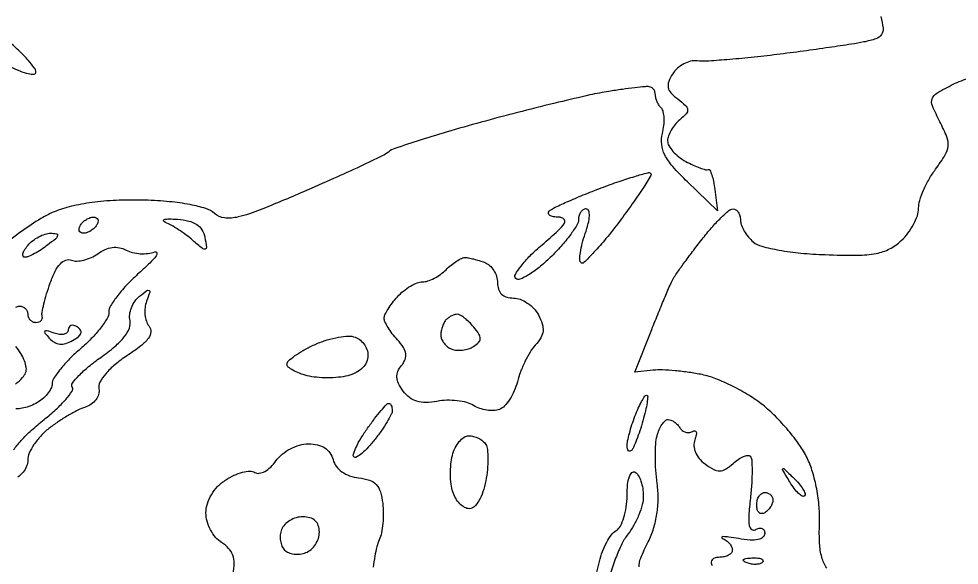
# Model space of a CAD drawing. Extents: x 0 to 102, y 0 to 135.
# Drawn here: x 14.63 to 24.45, y 107.87 to 113.57 of the extents above; entities that cross this region are included whole.
import ezdxf

# ---------------------------------------------------------------- set-up
doc = ezdxf.new("R2010")
doc.units = 0
doc.header["$MEASUREMENT"] = 0

msp = doc.modelspace()

# ---------------------------------------------------------------- linework, layer by layer
for points in [[(23.633163, 113.595333, -0.036711), (23.654218, 113.4745, -0.174563), (23.637367, 113.407538, -0.164875), (23.580958, 113.364492, -0.031915), (23.455279, 113.330897, -0.011211), (23.324341, 113.307749, -0.002302), (23.09221, 113.273154, -0.002422), (22.822068, 113.235498, -0.002275), (22.5459, 113.199644, -0.005134), (22.275219, 113.168573, -0.006287), (22.021647, 113.14532, -0.005311), (21.808399, 113.130742, -0.044133), (21.711608, 113.133703, 0.090495), (21.64422, 113.12954, 0.061129), (21.572089, 113.102033, 0.059277), (21.506366, 113.056602, 0.071562), (21.457808, 112.999495, 0.047001), (21.41605, 112.916851, 0.143732), (21.410561, 112.85493, 0.140418), (21.439414, 112.798979, 0.044078), (21.510488, 112.735683, -0.024865), (21.59115, 112.669218, -0.185763), (21.612975, 112.625666, -0.213326), (21.598443, 112.582275, -0.033656), (21.531638, 112.518779, 0.046748), (21.482724, 112.469791, 0.041061), (21.441352, 112.410489, 0.043233), (21.412957, 112.350274, 0.088792), (21.4038, 112.299118, 0.130328), (21.417272, 112.248312, 0.051361), (21.459715, 112.188988, 0.046287), (21.521324, 112.131058, 0.042708), (21.59415, 112.083681, 0.014999), (21.670141, 112.045898, 0.020333), (21.74101, 112.016706, 0.017747), (21.800365, 111.997391, 0.166445), (21.8268, 111.998734, -0.387263), (21.844884, 111.991962, -0.037043), (21.864836, 111.944699, -0.03223), (21.883195, 111.875954, -0.018371), (21.896884, 111.791015), (21.924668, 111.566369), (21.612017, 111.870012, -0.018654), (21.457569, 112.031632, -0.061907), (21.374484, 112.152623, -0.093328), (21.341988, 112.260737, -0.088169), (21.350042, 112.375568, 0.033309), (21.364876, 112.457405, 0.038837), (21.367647, 112.536355, 0.042547), (21.359237, 112.601912, 0.144177), (21.33881, 112.63939, -0.053456), (21.315109, 112.668784, -0.038516), (21.295086, 112.705894, -0.039113), (21.281397, 112.744641, -0.065448), (21.2769, 112.77885, 0.080306), (21.272023, 112.80902, 0.082969), (21.257903, 112.835743, 0.089064), (21.236915, 112.854965, 0.113609), (21.212229, 112.86363, 0.052314), (21.170349, 112.863915, 0.004276), (21.061295, 112.85228, 0.005703), (20.931185, 112.835767, 0.004358), (20.789229, 112.81484, 0.016428), (20.593202, 112.77756, 0.003723), (20.263294, 112.700929, 0.003851), (19.883908, 112.606727, 0.003732), (19.501998, 112.505725, 0.004409), (19.139843, 112.403611, 0.006306), (18.820611, 112.306169, 0.003638), (18.553908, 112.218926, 0.091224), (18.486798, 112.181795, -0.059542), (18.422513, 112.140738, -0.00283), (18.190992, 112.030677, -0.004611), (17.913547, 111.90381, -0.003299), (17.600985, 111.766821, -0.005347), (17.148046, 111.577576, -0.036769), (16.918496, 111.503646, -0.085858), (16.77559, 111.49409, -0.158737), (16.670385, 111.540993, 0.110085), (16.580721, 111.591729, 0.026951), (16.415018, 111.632588, 0.024032), (16.20091, 111.662719, 0.014841), (15.9471, 111.678496, 0.017004), (15.673975, 111.678058, 0.021219), (15.421113, 111.658284, 0.023438), (15.198202, 111.620631, 0.039352), (15.0165, 111.565841, 0.044497), (14.857446, 111.486946, 0.017706), (14.654164, 111.35236, 0.017357), (14.443786, 111.190788, 0.020888)], [(14.532837, 113.077396, 0.021769), (14.637276, 113.029027, 0.042023), (14.725052, 113.001278, 0.064587), (14.785439, 112.995633, 0.403768), (14.805, 113.015907, 0.163612), (14.790447, 113.05919, 0.018656), (14.724233, 113.140072, 0.020965), (14.635352, 113.232611, 0.015612), (14.53005, 113.327307, 0.025228)], [(23.065717, 107.836585, -0.071923), (23.015323, 107.950084, -0.056232), (22.991695, 108.094733, -0.022504), (22.990776, 108.29568, 0.030878), (22.986965, 108.474485, 0.025521), (22.961484, 108.663393, 0.026147), (22.918266, 108.842015, 0.040966), (22.860913, 108.989204, 0.040359), (22.782407, 109.121935, 0.020968), (22.664823, 109.27447, 0.020708), (22.530168, 109.421922, 0.029548), (22.398131, 109.540143, 0.030304), (22.253563, 109.641308, 0.021704), (22.080997, 109.737062, 0.022022), (21.90801, 109.814137, 0.043204), (21.763631, 109.857026, 0.015375), (21.628016, 109.880537, 0.012918), (21.483103, 109.897287, 0.013116), (21.349906, 109.905692, 0.03471), (21.254535, 109.902581), (21.062971, 109.882973), (21.238768, 110.328974, -0.002859), (21.309825, 110.506269, -0.003565), (21.37794, 110.670096, -0.002897), (21.43686, 110.806797, -0.027195), (21.465679, 110.863938, -0.024443), (21.498941, 110.915788, -0.003349), (21.57425, 111.01996, -0.003841), (21.665299, 111.142163, -0.003239), (21.763505, 111.27015, -0.014155), (21.863654, 111.391671, -0.019665), (21.960509, 111.494208, -0.016525), (22.045027, 111.571615, -0.178992), (22.087709, 111.5874, -0.14856), (22.117261, 111.578421, -0.098838), (22.142437, 111.553166, -0.082299), (22.159413, 111.515414, -0.064675), (22.1652, 111.470859, 0.090184), (22.174775, 111.418207, 0.043021), (22.204549, 111.355895, 0.040776), (22.2479, 111.294296, 0.045862), (22.299153, 111.243146, 0.109586), (22.388341, 111.197345, 0.020076), (22.570479, 111.157384, 0.020111), (22.796889, 111.126491, 0.014907), (23.048947, 111.109936, 0.010081), (23.386244, 111.104671, 0.044329), (23.584236, 111.123168, 0.073166), (23.723159, 111.170415, 0.069142), (23.845594, 111.256344, 0.044264), (23.914782, 111.3333, 0.038108), (23.973288, 111.425051, 0.039892), (24.013503, 111.51714, 0.083189), (24.0264, 111.594121, -0.074152), (24.038569, 111.675724, -0.028163), (24.078402, 111.784046, -0.027145), (24.135672, 111.898783, -0.029858), (24.203426, 112.002892, 0.021868), (24.303748, 112.151787, 0.115164), (24.334528, 112.24471, 0.118661), (24.320507, 112.340282, 0.023844), (24.248359, 112.497775, -0.018651), (24.17045, 112.663283, -0.188697), (24.168236, 112.737966, -0.176396), (24.217182, 112.796962, -0.015902), (24.388582, 112.889984, -0.0558), (24.561036, 112.953708, -0.031635)], [(14.596079, 110.562664, -0.126572), (14.633145, 110.5722, -0.095925), (14.666449, 110.565751, -0.097159), (14.694769, 110.547349, -0.098643), (14.713729, 110.519883, -0.102241), (14.7204, 110.4876, 0.099038), (14.726859, 110.455313, 0.097945), (14.745251, 110.427851, 0.097945), (14.772713, 110.409459, 0.099038), (14.805, 110.403, 0.076617), (14.835943, 110.407769, 0.115108), (14.85934, 110.421638, 0.138293), (14.871497, 110.442307, 0.135637), (14.871188, 110.46645, -0.116994), (14.86923, 110.505963, -0.013038), (14.888121, 110.594811, -0.01529), (14.917007, 110.700765, -0.011833), (14.954689, 110.814323, -0.028504), (15.006577, 110.936687, -0.072858), (15.061089, 111.015771, -0.119093), (15.117827, 111.053331, -0.180446), (15.176378, 111.052783, 0.101716), (15.233486, 111.043352, 0.050422), (15.306522, 111.053631, 0.047113), (15.383027, 111.080242, 0.050663), (15.451224, 111.120212, -0.052598), (15.527683, 111.164628, -0.07474), (15.603284, 111.185711, -0.080534), (15.677376, 111.182898, -0.073311), (15.749419, 111.157004, 0.064821), (15.815516, 111.131979, 0.043113), (15.89579, 111.12015, 0.043011), (15.977194, 111.122254, 0.063076), (16.046721, 111.139106, -0.430255), (16.067469, 111.129113, -0.240999), (16.062418, 111.098528, -0.040714), (15.995981, 111.022475, -0.012398), (15.88365, 110.918539, 0.021241), (15.762191, 110.802103, 0.026096), (15.659592, 110.683184, 0.026046), (15.585572, 110.576733, 0.139778), (15.5664, 110.509493, -0.136856), (15.547991, 110.443496, -0.028623), (15.479421, 110.34354, -0.028036), (15.383652, 110.233143, -0.02332), (15.2703, 110.126791, 0.020399), (15.156931, 110.021661, 0.025552), (15.061179, 109.914925, 0.025189), (14.99178, 109.819689, 0.145864), (14.9742, 109.760711, -0.120975), (14.961933, 109.710751, -0.053641), (14.923984, 109.653918, -0.04873), (14.868646, 109.599449, -0.047214), (14.803252, 109.556064, -0.037211), (14.732152, 109.524568, -0.041875), (14.659899, 109.505431, -0.046228), (14.596722, 109.500186, -0.136848)], [(14.569932, 109.071216, -0.021547), (14.650723, 109.168067, -0.023173), (14.760255, 109.27776, -0.017487), (14.890002, 109.388119, 0.017996), (15.016679, 109.496088, 0.028308), (15.116412, 109.598455, 0.027376), (15.183882, 109.685206, 0.298375), (15.184993, 109.727344, -0.308462), (15.186829, 109.768262, -0.03026), (15.254159, 109.847595, -0.029978), (15.354524, 109.940464, -0.018805), (15.481973, 110.037166, 0.022651), (15.628669, 110.15026, 0.048997), (15.727817, 110.252342, 0.068961), (15.781603, 110.343056, 0.1597), (15.787916, 110.421039, -0.091538), (15.784522, 110.484554, -0.060894), (15.802668, 110.555381, -0.058846), (15.838426, 110.622417, -0.070365), (15.887073, 110.674839, -0.009266), (15.964663, 110.735518, -0.319232), (15.986657, 110.736116, -0.336909), (15.993596, 110.715858, -0.009794), (15.96148, 110.624927, 0.061378), (15.945008, 110.556581, 0.052881), (15.9444, 110.482657, 0.055491), (15.958807, 110.414493, 0.093661), (15.987027, 110.36356, -0.197067), (16.005792, 110.303654, -0.139746), (15.980474, 110.237051, -0.068993), (15.901591, 110.157108, -0.018553), (15.755836, 110.053668, 0.028235), (15.629955, 109.960617, 0.043682), (15.533922, 109.865554, 0.053214), (15.474226, 109.777704, 0.166016), (15.462886, 109.708096, -0.114933), (15.459391, 109.651167, -0.087047), (15.4313, 109.595012, -0.080289), (15.38312, 109.548005, -0.076524), (15.321813, 109.517624, 0.039756), (15.243535, 109.48574, 0.015779), (15.141485, 109.430277, 0.015499), (15.034579, 109.363196, 0.018788), (14.938876, 109.293573, 0.040184), (14.855282, 109.216188, 0.039453), (14.784577, 109.125977, 0.04228), (14.735737, 109.036869, 0.104599), (14.7204, 108.964361, -0.097938), (14.707709, 108.900191, -0.071482), (14.670671, 108.837443, -0.068965), (14.615813, 108.785601, -0.078182)], [(14.59201, 109.756776, 0.024413), (14.66471, 109.825774, 0.096709), (14.697794, 109.877401, 0.132862), (14.703846, 109.930786, 0.053829), (14.684947, 110.002164, 0.048209), (14.646708, 110.078818, 0.04415), (14.5935, 110.1492, -0.051855)], [(21.107953, 107.849195, -0.116969), (21.122827, 107.939869, -0.016821), (21.201512, 108.111848, 0.040025), (21.257891, 108.251889, 0.037514), (21.292722, 108.402184, 0.03672), (21.305202, 108.559169, 0.034829), (21.294998, 108.719137, -0.017408), (21.281251, 108.85822, -0.015815), (21.276623, 109.002456, -0.01606), (21.280717, 109.131711, -0.048035), (21.294773, 109.218929, -0.036347), (21.316802, 109.283572, -0.04811), (21.346448, 109.338194, -0.056958), (21.378795, 109.376042, -0.189681), (21.408674, 109.3878, -0.100944), (21.439251, 109.381563, -0.052077), (21.473538, 109.362543, -0.048754), (21.506054, 109.334709, -0.053006), (21.531553, 109.30182, 0.089269), (21.557749, 109.272645, 0.095102), (21.591931, 109.255218, 0.099868), (21.628727, 109.252167, 0.109749), (21.662477, 109.263914, -0.156096), (21.687194, 109.270064, -0.314034), (21.702155, 109.258105, -0.128441), (21.703205, 109.225659, -0.03584), (21.68832, 109.176629, 0.107186), (21.678615, 109.113634, 0.085271), (21.694394, 109.0465, 0.075417), (21.734393, 108.981481, 0.059037), (21.795039, 108.924893, 0.032786), (21.885644, 108.867161, 0.129794), (21.949199, 108.851365, 0.14012), (22.009501, 108.869554, 0.040625), (22.087465, 108.929142, -0.034079), (22.142041, 108.971996, -0.050748), (22.195396, 109.000876, -0.064454), (22.240016, 109.013033, -0.234843), (22.267048, 109.003952, -0.184189), (22.283099, 108.968116, -0.01314), (22.286492, 108.857019, -0.017109), (22.282411, 108.720848, -0.012017), (22.268901, 108.568092, 0.011539), (22.25255, 108.385197, 0.056434), (22.257387, 108.281617, 0.19227), (22.282318, 108.239962, 0.310748), (22.321969, 108.238017, -0.079931), (22.359057, 108.253438, -0.158122), (22.390497, 108.250946, -0.184192), (22.411363, 108.23123, -0.112832), (22.419, 108.197818, -0.226773), (22.400001, 108.158082, -0.122686), (22.349751, 108.134754, -0.066629), (22.264996, 108.129881, -0.023554), (22.14405, 108.144801, 0.008004), (22.044548, 108.160229, 0.029256), (21.980931, 108.165286, 0.316471), (21.97055, 108.158302, 0.406725), (21.97485, 108.148326, -0.057867), (22.01529, 108.125871, -0.057763), (22.049536, 108.094735, -0.06331), (22.072818, 108.060043, -0.116681), (22.0806, 108.02715, -0.166298), (22.070481, 107.997566, -0.095313), (22.041856, 107.97238, -0.076227), (21.999155, 107.955356, -0.056864), (21.948707, 107.9496, 0.066118), (21.902039, 107.943402, 0.138808), (21.870917, 107.924749, 0.191142), (21.859968, 107.897118, 0.139169), (21.8691, 107.865, -0.129002)], [(16.864396, 107.777332, 0.046084), (16.875974, 107.886884, 0.091296), (16.861337, 107.972724, 0.100556), (16.818513, 108.04235, 0.065265), (16.745302, 108.1026, -0.079138), (16.682651, 108.157129, -0.053105), (16.629683, 108.236145, -0.0523), (16.593722, 108.326198, -0.068965), (16.5816, 108.413667, -0.074062), (16.595816, 108.509117, -0.061679), (16.637581, 108.602915, -0.058458), (16.703642, 108.688228, -0.053822), (16.78938, 108.758642, -0.037845), (16.875906, 108.806406, -0.044677), (16.964054, 108.837531, -0.050348), (17.041266, 108.849163, -0.151773), (17.092241, 108.836021, 0.181079), (17.137964, 108.826976, 0.083936), (17.196092, 108.846916, 0.066544), (17.25743, 108.891716, 0.049054), (17.312258, 108.955629, -0.067011), (17.376726, 109.025551, -0.052161), (17.462857, 109.082961, -0.052327), (17.558667, 109.121131, -0.06875), (17.651817, 109.134, -0.054138), (17.747633, 109.123595, -0.088151), (17.823026, 109.092411, -0.099694), (17.876835, 109.040571, -0.087602), (17.909435, 108.969588, 0.096063), (17.942655, 108.900345, 0.078321), (18.00146, 108.842678, 0.070384), (18.081458, 108.801157, 0.055797), (18.176465, 108.779238, -0.051162), (18.288757, 108.754422, -0.123926), (18.359934, 108.709168, -0.117742), (18.403352, 108.633943, -0.04379), (18.427959, 108.513504, -0.028358), (18.43382, 108.411359, -0.023648), (18.428747, 108.302757, -0.0243), (18.41452, 108.203633, -0.057888), (18.392082, 108.132804, 0.044068), (18.367274, 108.061393, 0.017463), (18.345464, 107.959745, 0.017123), (18.329427, 107.84772, 0.020578)], [(20.665687, 107.793624, -0.002262), (20.691914, 107.9073, -0.033185), (20.723236, 108.009415, -0.03325), (20.767776, 108.10642, -0.035185), (20.818064, 108.185351, -0.100272), (20.86624, 108.228754, 0.139464), (20.910325, 108.275117, 0.044676), (20.947148, 108.363745, 0.040582), (20.97235, 108.474692, 0.035576), (20.9808, 108.593297, -0.023421), (20.986292, 108.710483, -0.059901), (21.004252, 108.793391, -0.12725), (21.031815, 108.834904, -0.332807), (21.0654, 108.8379, -0.125812), (21.097906, 108.804169, -0.046807), (21.125149, 108.743663, -0.042669), (21.143747, 108.669029, -0.039756), (21.15, 108.590516, -0.063057), (21.1387, 108.501271, -0.031972), (21.103473, 108.393461, -0.031156), (21.052246, 108.285219, -0.04033), (20.99161, 108.193659, 0.0522), (20.926306, 108.089787, 0.022752), (20.861074, 107.940292, 0.022219), (20.805604, 107.773756, 0.027567)]]:
    msp.add_lwpolyline(points, format="xyb")
for points in [[(21.225307, 111.959658, -0.363911), (21.228911, 111.935078, -0.005164), (21.14349, 111.799672, -0.011444), (21.035271, 111.640126, -0.00695), (20.90043, 111.45627, -0.009843), (20.760001, 111.277694, -0.016656), (20.634615, 111.134555, -0.01079), (20.528986, 111.026548, -0.411157), (20.498091, 111.026709, -0.210597), (20.485774, 111.058439, -0.026128), (20.493127, 111.133927, -0.027202), (20.512392, 111.227173, -0.019328), (20.543618, 111.329281, 0.022206), (20.575335, 111.435171, 0.052233), (20.587018, 111.51675, 0.091728), (20.579418, 111.56877, 0.321096), (20.553399, 111.5874, 0.136418), (20.522816, 111.578898, 0.100286), (20.496759, 111.554998, 0.086474), (20.479218, 111.51925, 0.071026), (20.4732, 111.477096, -0.139517), (20.456323, 111.41779, -0.021358), (20.386593, 111.31525, -0.02248), (20.291258, 111.198524, -0.017803), (20.178367, 111.081028, -0.021144), (20.060687, 110.976244, -0.033933), (19.951131, 110.898463, -0.037238), (19.861502, 110.852359, -0.307267), (19.818817, 110.860815, -0.336639), (19.813321, 110.903, -0.035087), (19.872516, 110.991404, -0.032321), (19.967439, 111.098591, -0.019517), (20.0925, 111.213324, 0.008898), (20.260548, 111.361047, 0.070877), (20.326182, 111.440513, 0.360142), (20.320315, 111.481402, 0.184334), (20.26875, 111.501541, -0.036539), (20.210599, 111.506251, -0.100952), (20.172266, 111.520464, -0.235109), (20.159599, 111.541002, -0.222632), (20.167993, 111.564193, -0.084977), (20.213653, 111.596505, -0.00631), (20.352779, 111.660932, -0.008612), (20.521959, 111.733228, -0.006427), (20.710843, 111.807308, -0.007113), (20.897767, 111.87484, -0.011139), (21.060568, 111.927022, -0.005426), (21.19793, 111.966083, -0.253587)], [(15.407186, 111.5028, -0.117858), (15.43523, 111.496096, -0.186277), (15.451576, 111.477949, -0.154201), (15.45319, 111.45055, -0.076764), (15.4395, 111.4182, -0.064269), (15.413227, 111.385838, -0.051777), (15.377722, 111.358451, -0.053414), (15.338842, 111.339821, -0.085235), (15.302614, 111.3336, -0.117858), (15.27457, 111.340304, -0.186277), (15.258224, 111.358451, -0.154201), (15.25661, 111.38585, -0.076764), (15.2703, 111.4182, -0.064269), (15.296573, 111.450562, -0.051777), (15.332078, 111.477949, -0.053414), (15.370958, 111.496579, -0.085235)], [(16.284777, 111.478952, -0.040145), (16.402161, 111.460848, -0.087561), (16.485482, 111.424836, -0.109965), (16.5397, 111.368824, -0.091461), (16.569559, 111.2913, -0.012352), (16.586304, 111.18789, -0.381219), (16.572878, 111.167949, -0.238667), (16.543697, 111.174437, -0.006846), (16.443382, 111.259111, 0.018369), (16.373638, 111.31528, 0.014661), (16.294601, 111.370751, 0.014909), (16.218312, 111.417819, 0.035839), (16.1586, 111.446763, -0.154394), (16.138053, 111.463586, -0.514072), (16.143318, 111.477108, -0.066955), (16.194255, 111.483048, -0.013788)], [(14.958428, 111.3336, -0.044448), (15.019319, 111.328176, -0.435093), (15.031813, 111.308783, -0.158589), (15.01132, 111.276313, -0.011422), (14.92692, 111.209391, -0.018694), (14.858634, 111.161646, -0.020751), (14.789258, 111.120877, -0.020628), (14.727675, 111.091239, -0.092982), (14.688891, 111.082491, -0.287314), (14.670697, 111.092983, -0.186248), (14.667701, 111.117867, -0.079391), (14.68504, 111.158104, -0.031858), (14.7204, 111.2067, -0.054174), (14.770496, 111.25526, -0.042974), (14.833764, 111.296323, -0.044367), (14.899934, 111.324387, -0.078271)], [(19.287924, 111.0798, -0.046489), (19.324418, 111.0764, -0.014776), (19.377827, 111.064716, -0.014608), (19.436892, 111.048106, -0.015767), (19.493381, 111.028449, -0.093632), (19.544543, 110.996861, -0.066804), (19.587891, 110.945138, -0.064844), (19.617197, 110.882009, -0.076427), (19.6272, 110.816949, 0.080985), (19.638279, 110.748996, 0.120776), (19.670302, 110.698327, 0.117779), (19.722821, 110.667392, 0.074596), (19.793423, 110.6568, -0.091373), (19.863992, 110.643795, -0.057626), (19.938525, 110.60503, -0.055399), (20.005537, 110.547964, -0.065921), (20.053966, 110.480562, -0.043399), (20.094305, 110.386376, -0.10557), (20.102375, 110.31163, -0.109403), (20.079166, 110.24177, -0.048707), (20.021234, 110.163312, 0.046377), (19.968229, 110.092222, 0.022893), (19.913944, 109.993374, 0.022497), (19.866583, 109.884834, 0.030471), (19.834405, 109.782817, -0.041103), (19.802127, 109.68758, -0.041642), (19.754816, 109.599342, -0.045072), (19.700473, 109.530109, -0.112678), (19.647407, 109.494516, -0.081609), (19.588276, 109.482311, -0.047273), (19.51563, 109.486221, -0.045698), (19.441471, 109.504337, -0.056892), (19.377455, 109.534834, 0.0758), (19.305636, 109.565788, 0.035782), (19.206155, 109.584311, 0.034414), (19.097099, 109.589086, 0.040983), (18.994737, 109.578095, -0.04139), (18.877489, 109.565602, -0.080161), (18.784341, 109.578402, -0.091653), (18.708194, 109.617981, -0.069434), (18.642509, 109.685718, -0.040602), (18.593761, 109.76519, -0.101387), (18.575877, 109.83058, -0.119916), (18.586453, 109.890813, -0.070171), (18.625109, 109.953496, 0.077444), (18.66272, 110.016505, 0.137272), (18.669356, 110.076194, 0.107293), (18.643844, 110.140841, 0.036494), (18.581376, 110.220898, -0.021173), (18.528329, 110.284751, -0.024423), (18.483507, 110.34998, -0.02454), (18.451393, 110.40819, -0.114261), (18.4428, 110.4453, -0.114842), (18.451455, 110.482484, -0.024332), (18.483929, 110.541086, -0.024267), (18.529215, 110.606828, -0.020963), (18.582812, 110.671289, -0.038181), (18.645235, 110.730489, -0.036403), (18.716896, 110.780554, -0.038614), (18.786824, 110.815186, -0.095957), (18.842655, 110.826, 0.081315), (18.897652, 110.835004, 0.037641), (18.964562, 110.863277, 0.035999), (19.031985, 110.904337, 0.04163), (19.089386, 110.9529, -0.025721), (19.143229, 111.001471, -0.02846), (19.200052, 111.042523, -0.029531), (19.252022, 111.071571, -0.113138)], [(19.207941, 110.4876, 0.074269), (19.180829, 110.48355, 0.038567), (19.148899, 110.471032, 0.037287), (19.117416, 110.452786, 0.046432), (19.0914, 110.4312, 0.073172), (19.069775, 110.402113, 0.038674), (19.051567, 110.360891, 0.037466), (19.039153, 110.314912, 0.047239), (19.035, 110.271051, 0.09761), (19.043458, 110.228137, 0.066866), (19.068318, 110.184994, 0.064112), (19.105062, 110.14817, 0.073135), (19.148422, 110.123778, 0.073947), (19.200188, 110.112269, 0.047178), (19.261951, 110.113698, 0.046441), (19.323721, 110.126878, 0.062715), (19.375632, 110.150579, 0.056312), (19.429602, 110.192994, 0.196704), (19.446656, 110.232912, 0.149192), (19.432827, 110.280845, 0.028918), (19.378751, 110.354252, 0.024566), (19.331969, 110.405298, 0.029253), (19.282925, 110.448429, 0.030201), (19.238193, 110.479194, 0.136356)], [(15.238864, 110.353986, 0.068329), (15.202322, 110.370179, 0.142295), (15.171443, 110.370116, 0.190498), (15.151115, 110.354301, 0.134076), (15.1434, 110.326048, -0.20111), (15.131345, 110.29729, -0.137307), (15.09991, 110.279951, -0.09123), (15.052054, 110.277596, -0.051438), (14.99535, 110.291206, 0.011815), (14.919183, 110.316002, 0.28427), (14.898447, 110.310423, 0.375528), (14.897786, 110.291858, 0.015527), (14.944897, 110.237485, 0.075063), (14.997463, 110.195327, 0.107212), (15.054179, 110.177004, 0.098052), (15.117161, 110.183107, 0.054587), (15.188411, 110.213326, 0.037552), (15.248621, 110.25323, 0.142466), (15.274853, 110.289402, 0.235318), (15.270901, 110.322786, 0.109729)], [(18.123623, 110.253286, -0.091488), (18.180926, 110.226431, -0.07495), (18.229544, 110.179256, -0.074531), (18.262317, 110.119559, -0.088547), (18.2736, 110.056345, -0.105478), (18.258902, 109.987449, -0.09193), (18.21697, 109.926641, -0.079439), (18.149861, 109.878202, -0.055245), (18.0621, 109.84554, -0.03812), (17.96575, 109.829031, -0.023379), (17.8506, 109.823644, -0.023379), (17.73545, 109.829031, -0.03812), (17.6391, 109.84554, -0.028264), (17.558102, 109.870811, -0.039955), (17.489728, 109.9029, -0.045519), (17.441346, 109.936689, -0.221043), (17.4276, 109.966263, -0.214219), (17.442653, 109.999786, -0.025449), (17.507801, 110.052016, -0.026767), (17.596042, 110.108748, -0.018892), (17.700623, 110.163204, -0.02949), (17.816163, 110.2098, -0.028645), (17.937501, 110.243003, -0.029886), (18.047341, 110.259611, -0.086741)], [(21.184301, 109.6416, -0.433374), (21.195901, 109.629221, -0.018954), (21.189133, 109.563671, -0.022023), (21.173128, 109.478058, -0.012611), (21.146705, 109.37631, -0.010261), (21.114285, 109.271439, -0.01289), (21.079778, 109.175757, -0.011072), (21.047267, 109.097566, -0.092566), (21.02571, 109.06611, -0.148022), (21.008723, 109.057017, -0.260446), (20.993992, 109.061768, -0.140923), (20.983906, 109.081662, -0.047342), (20.9808, 109.114393, -0.052119), (20.985999, 109.164136, -0.012918), (21.005036, 109.243956, -0.013072), (21.031723, 109.334675, -0.01277), (21.063306, 109.424593, -0.014498), (21.097712, 109.507746, -0.021833), (21.132882, 109.577854, -0.017916), (21.165249, 109.631309, -0.252816)], [(18.490861, 109.557, -0.191328), (18.504815, 109.551458, -0.088125), (18.516667, 109.5355, -0.067948), (18.524707, 109.51182, -0.047951), (18.5274, 109.483809, -0.118333), (18.517535, 109.442708, -0.016409), (18.474864, 109.36533, -0.018037), (18.417036, 109.275671, -0.014403), (18.348555, 109.183254, -0.019175), (18.276972, 109.099101, -0.032199), (18.209943, 109.034981, -0.035269), (18.154532, 108.994722, -0.349023), (18.127826, 108.997774, -0.289545), (18.121078, 109.027707, -0.025069), (18.152351, 109.103339, -0.026883), (18.202576, 109.196165, -0.017268), (18.270132, 109.298329, -0.008751), (18.343362, 109.397453, -0.013161), (18.410949, 109.481015, -0.007971), (18.469646, 109.547621, -0.211182)], [(19.327719, 109.2186, -0.066291), (19.377863, 109.211922, -0.052143), (19.429033, 109.192136, -0.053446), (19.473524, 109.16299, -0.082808), (19.503693, 109.128511, -0.112693), (19.52183, 109.075409, -0.025418), (19.527, 108.979518, -0.025102), (19.521629, 108.865674, -0.02203), (19.504852, 108.747811, -0.034993), (19.475129, 108.633976, -0.052237), (19.432309, 108.540545, -0.065808), (19.382831, 108.477517, -0.195907), (19.332968, 108.4572, -0.129988), (19.283948, 108.470163, -0.068846), (19.233734, 108.508696, -0.061137), (19.189975, 108.565467, -0.056866), (19.159962, 108.632506, -0.047721), (19.142324, 108.714472, -0.026469), (19.135809, 108.81665, -0.02617), (19.140183, 108.921754, -0.038015), (19.155873, 109.013206, -0.05192), (19.184519, 109.091768, -0.060901), (19.227617, 109.158265, -0.071065), (19.277882, 109.203448, -0.148658)], [(22.72176, 108.776464, -0.025624), (22.777257, 108.71757, -0.040938), (22.817554, 108.661439, -0.049795), (22.839435, 108.615118, -0.289503), (22.833762, 108.589962, -0.342991), (22.810568, 108.587058, -0.056956), (22.772282, 108.616167, -0.042367), (22.727148, 108.667392, -0.024195), (22.681293, 108.735997, -0.001303), (22.605259, 108.863358, -0.342804), (22.606768, 108.875377, -0.406252), (22.617741, 108.875527, -0.001428)], [(22.419, 108.6264, -0.092995), (22.451295, 108.620341, -0.096318), (22.478749, 108.603015, -0.099231), (22.497123, 108.577167, -0.105429), (22.5036, 108.546793, -0.089642), (22.497399, 108.512481, -0.053229), (22.478749, 108.475211, -0.051032), (22.451361, 108.440805, -0.06081), (22.419, 108.4149, -0.139169), (22.386882, 108.405768, -0.191142), (22.359251, 108.416717, -0.138808), (22.340598, 108.447839, -0.066118), (22.3344, 108.494507, -0.062283), (22.340706, 108.544938, -0.080552), (22.359251, 108.587656, -0.097988), (22.386735, 108.616246, -0.153634)], [(17.594145, 108.3726, 0.070897), (17.524644, 108.362695, 0.06354), (17.457827, 108.333653, 0.06683), (17.40367, 108.290712, 0.100469), (17.371411, 108.240013, 0.067733), (17.358047, 108.183228, 0.059744), (17.359474, 108.122379, 0.062792), (17.374745, 108.066818, 0.098254), (17.40222, 108.02574, 0.10354), (17.443903, 107.998487, 0.062478), (17.501344, 107.983948, 0.058636), (17.564934, 107.983567, 0.063899), (17.624953, 107.998178, 0.08931), (17.678875, 108.030835, 0.066582), (17.724568, 108.083447, 0.065542), (17.755455, 108.147184, 0.080263), (17.766, 108.212451, 0.081394), (17.75473, 108.281224, 0.124584), (17.722154, 108.331741, 0.118628), (17.668104, 108.362259, 0.069574)], [(22.28505, 107.942921, -0.028489), (22.343947, 107.941991, -0.077125), (22.384554, 107.932624, -0.208169), (22.399997, 107.917003, -0.296942), (22.396087, 107.898488, -0.126455), (22.368429, 107.882139, -0.060344), (22.327372, 107.875442, -0.05415), (22.280203, 107.878608, -0.051402), (22.233938, 107.891809, -0.054073), (22.198687, 107.910552, -0.470617), (22.197228, 107.92597, -0.168741), (22.221911, 107.937926, -0.018894)]]:
    msp.add_lwpolyline(points, format="xyb", close=True)

doc.saveas('drawing.dxf')
